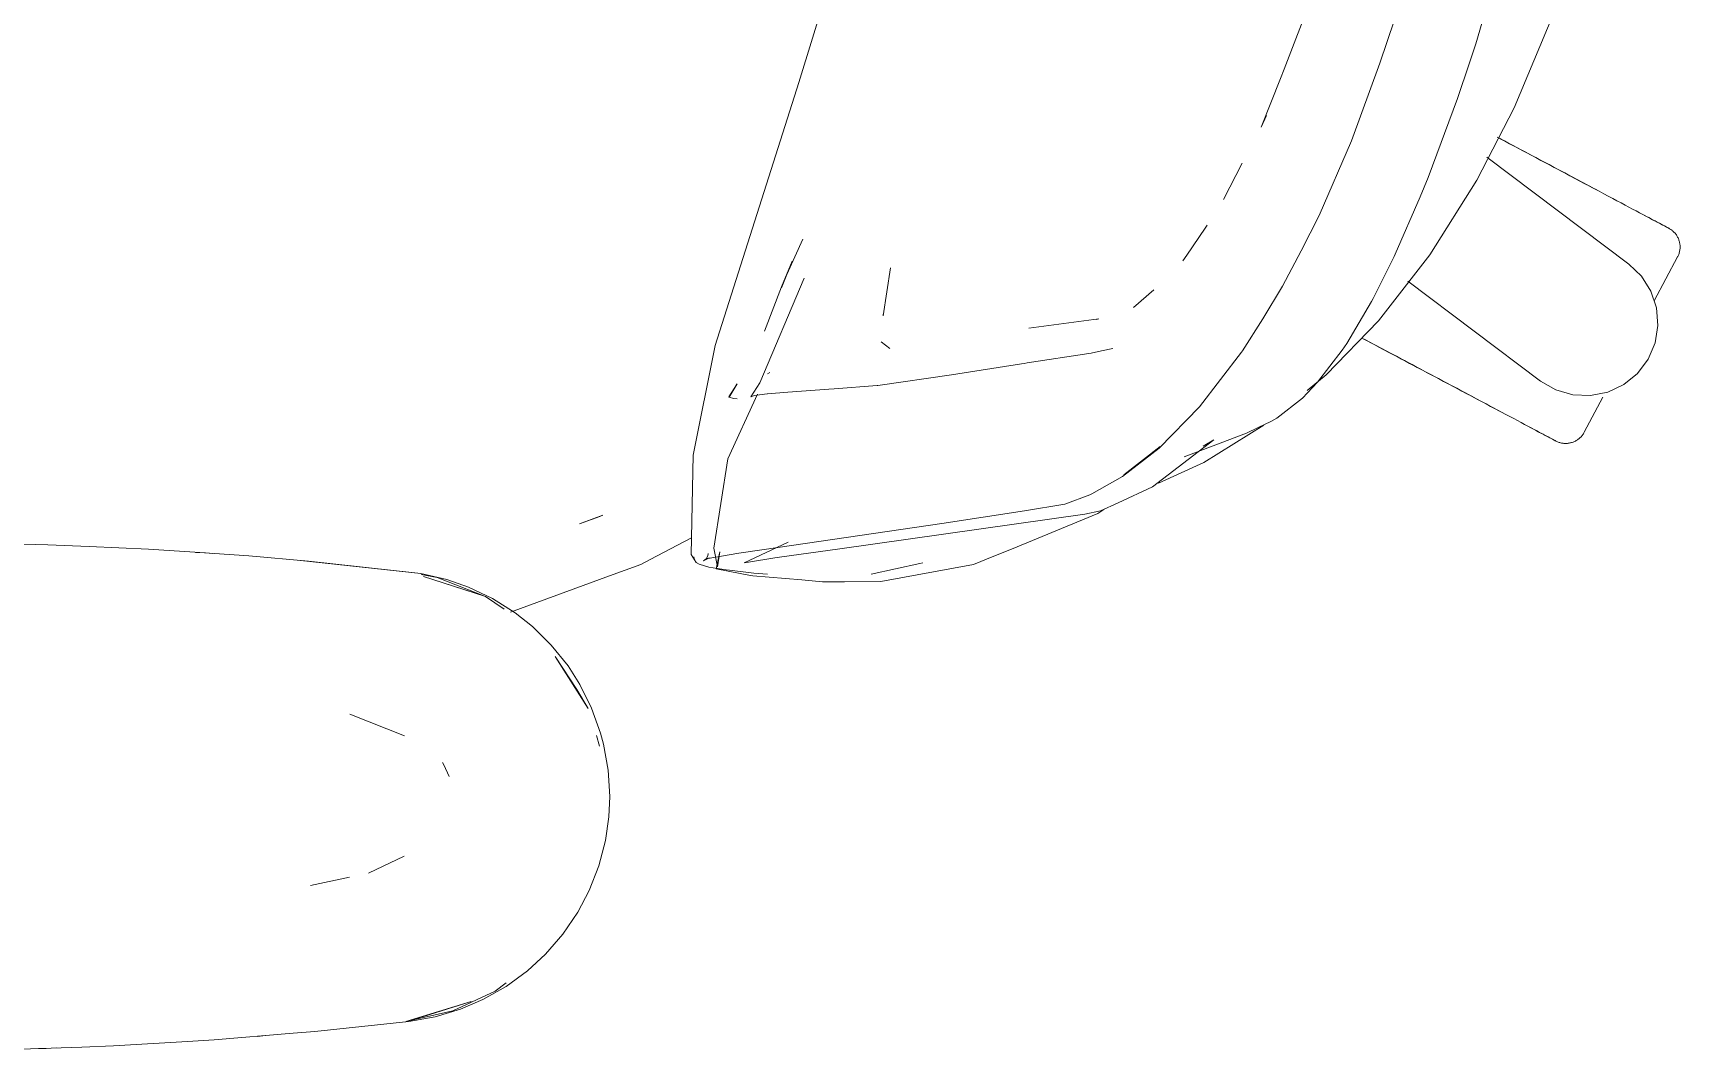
# Model space of a CAD drawing. Header units: millimetres. Extents: x 79795 to 317870, y -36033 to 97293.
# Drawn here: x 215596.5 to 215910.9, y 10116.1 to 10310.1 of the extents above; entities that cross this region are included whole.
import ezdxf

# ---------------------------------------------------------------- set-up
doc = ezdxf.new("R2010")
doc.units = ezdxf.units.MM
doc.header["$MEASUREMENT"] = 0
doc.layers.add('G-IMPT', color=8, linetype='CONTINUOUS', lineweight=9)
doc.layers.add('I-FURN', color=8, linetype='CONTINUOUS', lineweight=9)

msp = doc.modelspace()

# ---------------------------------------------------------------- linework, layer by layer
at = {"layer": 'G-IMPT'}
for p, q in [((215871.91, 10308.03), (215880.85, 10338.86)), ((215751.89, 10330.67), (215742.71, 10300.69)), ((215842.01, 10320.64), (215835.3, 10303.19)), ((215853.6, 10304.38), (215858.49, 10318.94)), ((215886.7, 10313.78), (215879.18, 10295.81)), ((215871.91, 10308.03), (215870.71, 10304.42)), ((215835.3, 10303.19), (215834.64, 10301.46)), ((215853.6, 10304.38), (215848.14, 10289.5)), ((215868.37, 10297.6), (215870.71, 10304.42)), ((215742.71, 10300.69), (215726.72, 10250.45)), ((215834.64, 10301.46), (215830.91, 10292.14)), ((215868.37, 10297.6), (215862.77, 10282.53)), ((215879.18, 10295.81), (215872.09, 10282.03)), ((215830.91, 10292.14), (215831.91, 10294.38)), ((215848.14, 10289.5), (215841.97, 10275.27)), ((215823.74, 10278.3), (215827.28, 10285.27)), ((215861.29, 10278.85), (215862.77, 10282.53)), ((215872.09, 10282.03), (215863.12, 10267.74)), ((215856.52, 10267.89), (215861.29, 10278.85)), ((215820.21, 10272.82), (215820.6, 10273.4)), ((215838.58, 10268.55), (215841.97, 10275.27)), ((215740.42, 10264.01), (215743.47, 10270.73)), ((215816.71, 10267.69), (215820.21, 10272.82)), ((215816.71, 10267.69), (215815.96, 10266.59)), ((215838.58, 10268.55), (215835.01, 10261.76)), ((215852.3, 10259.44), (215856.3, 10267.45)), ((215863.12, 10267.74), (215853.31, 10255.13)), ((215856.52, 10267.89), (215856.3, 10267.45)), ((215739.39, 10261.43), (215741.42, 10266.55)), ((215741.42, 10266.54), (215739.39, 10261.43)), ((215739.4, 10261.64), (215741.42, 10266.54)), ((215758.75, 10256.11), (215760.15, 10265.27)), ((215735.26, 10243.3), (215743.7, 10263.27)), ((215739.4, 10261.64), (215736.15, 10253.17)), ((215810.44, 10261.06), (215806.53, 10257.72)), ((215831.24, 10255.53), (215835.01, 10261.76)), ((215851.99, 10258.84), (215847.26, 10250.84)), ((215852.3, 10259.44), (215851.99, 10258.84)), ((215758.75, 10256.11), (215758.8, 10256.45)), ((215786.59, 10253.78), (215799.94, 10255.56)), ((215799.94, 10255.56), (215799.47, 10255.41)), ((215831.24, 10255.53), (215827.36, 10249.43)), ((215843.35, 10244.84), (215853.31, 10255.13)), ((215722.53, 10229.5), (215726.72, 10250.45)), ((215758.4, 10251.16), (215760.04, 10249.88)), ((215786.29, 10247.1), (215798.01, 10248.9)), ((215798.01, 10248.9), (215798.48, 10248.98)), ((215800.46, 10249.4), (215798.48, 10248.98)), ((215802.63, 10249.86), (215800.46, 10249.4)), ((215819.17, 10238.74), (215827.19, 10249.17)), ((215827.36, 10249.43), (215827.19, 10249.17)), ((215841.68, 10243.42), (215846.4, 10249.55)), ((215846.4, 10249.55), (215847.26, 10250.84)), ((215736.71, 10245.01), (215737.15, 10245.28)), ((215771.81, 10244.81), (215785.17, 10246.92)), ((215785.17, 10246.92), (215785.68, 10247)), ((215786.29, 10247.1), (215785.68, 10247)), ((215729.3, 10240.62), (215730.89, 10243.09)), ((215730.89, 10243.09), (215729.36, 10240.6)), ((215729.36, 10240.6), (215730.85, 10243.07)), ((215733.5, 10240.63), (215735.26, 10243.3)), ((215748.43, 10242.08), (215740.57, 10241.52)), ((215749.42, 10242.15), (215748.43, 10242.08)), ((215757.66, 10242.77), (215749.42, 10242.15)), ((215757.66, 10242.77), (215757.74, 10242.78)), ((215771.81, 10244.81), (215757.74, 10242.78)), ((215838.79, 10240.4), (215841.68, 10243.42)), ((215843.35, 10244.84), (215839.68, 10241.84)), ((215729.16, 10228.79), (215734.77, 10241.14)), ((215729.3, 10240.62), (215729.36, 10240.6)), ((215730.23, 10240.33), (215729.36, 10240.6)), ((215730.91, 10240.24), (215730.23, 10240.33)), ((215734.22, 10240.91), (215733.5, 10240.63)), ((215734.22, 10240.91), (215734.24, 10240.92)), ((215736.62, 10241.21), (215734.24, 10240.92)), ((215736.62, 10241.21), (215736.7, 10241.22)), ((215740.57, 10241.52), (215736.7, 10241.22)), ((215819.17, 10238.74), (215811.43, 10230.84)), ((215833.92, 10236.53), (215838.79, 10240.4)), ((215832.79, 10235.92), (215830.35, 10234.75)), ((215833.92, 10236.53), (215832.79, 10235.92)), ((215816.22, 10229.16), (215828.12, 10233.67)), ((215819.98, 10228.1), (215831.43, 10235.23)), ((215830.35, 10234.75), (215828.12, 10233.67)), ((215722.53, 10229.5), (215722.14, 10210.51)), ((215804.47, 10225.42), (215811.43, 10230.84)), ((215811.64, 10231.14), (215804.69, 10225.74)), ((215811.64, 10231.14), (215808.07, 10228.33)), ((215821.87, 10232.39), (215810.17, 10223.45)), ((215821.87, 10232.39), (215819.84, 10231.23)), ((215729.16, 10228.79), (215726.44, 10211.75)), ((215804.69, 10225.74), (215808.07, 10228.33)), ((215811.35, 10224.12), (215819.98, 10228.1)), ((215804.47, 10225.42), (215798.63, 10222.13)), ((215803.65, 10220.42), (215810.17, 10223.45)), ((215793.42, 10220.16), (215785.75, 10218.86)), ((215793.42, 10220.16), (215798.21, 10221.92)), ((215798.63, 10222.13), (215798.21, 10221.92)), ((215803.65, 10220.42), (215800.28, 10218.85)), ((215705.27, 10218.04), (215700.8, 10216.4)), ((215700.8, 10216.4), (215704.68, 10217.78)), ((215705.27, 10218.04), (215704.68, 10217.78)), ((215750.07, 10211.53), (215797.29, 10218.2)), ((215769.98, 10216.47), (215785.75, 10218.86)), ((215799.72, 10218.36), (215783.27, 10211.56)), ((215797.29, 10218.2), (215800.28, 10218.85)), ((215800.89, 10219.13), (215799.72, 10218.36)), ((215722.21, 10213.7), (215714.3, 10209.56)), ((215739.11, 10211.92), (215769.98, 10216.47)), ((215587.04, 10212.66), (215599.35, 10212.36)), ((215607.23, 10212.07), (215599.35, 10212.36)), ((215607.23, 10212.07), (215618.54, 10211.53)), ((215627.41, 10210.97), (215618.54, 10211.53)), ((215627.41, 10210.97), (215637.69, 10210.24)), ((215629.45, 10210.83), (215627.55, 10210.92)), ((215629.45, 10210.83), (215630.87, 10210.7)), ((215722.14, 10210.51), (215722.75, 10209.47)), ((215724.99, 10209.7), (215731.26, 10210.8)), ((215725.41, 10210.74), (215725.33, 10210.24)), ((215727.13, 10208.17), (215726.44, 10211.75)), ((215727.62, 10211.04), (215726.89, 10207.76)), ((215727.62, 10211.04), (215727.13, 10208.17)), ((215731.26, 10210.8), (215739.11, 10211.92)), ((215732.23, 10208.9), (215740.63, 10212.89)), ((215750.07, 10211.53), (215739.41, 10210.09)), ((215783.27, 10211.56), (215779.91, 10210.17)), ((215649.09, 10209.25), (215637.69, 10210.24)), ((215670.53, 10206.9), (215647.57, 10209.36)), ((215647.57, 10209.36), (215667.71, 10207.24)), ((215670.53, 10206.9), (215649.09, 10209.25)), ((215706.57, 10206.44), (215712.54, 10208.63)), ((215714.3, 10209.56), (215712.54, 10208.63)), ((215722.62, 10210.1), (215722.75, 10209.47)), ((215722.62, 10210.1), (215722.73, 10209.55)), ((215722.75, 10209.47), (215722.73, 10209.55)), ((215723.12, 10208.98), (215722.75, 10209.47)), ((215723.66, 10208.66), (215723.12, 10208.98)), ((215723.66, 10208.66), (215725.52, 10208.11)), ((215725.61, 10209.86), (215724.51, 10209.31)), ((215725.01, 10209.7), (215724.51, 10209.31)), ((215725.61, 10209.86), (215724.99, 10209.7)), ((215725.01, 10209.7), (215725.33, 10210.24)), ((215728.8, 10207.57), (215725.52, 10208.11)), ((215729.21, 10207.31), (215726.89, 10207.76)), ((215728.8, 10207.57), (215729.42, 10207.5)), ((215733.46, 10206.5), (215729.21, 10207.31)), ((215729.42, 10207.5), (215734.1, 10206.98)), ((215732.23, 10208.9), (215733.09, 10209.04)), ((215738.11, 10209.87), (215733.09, 10209.04)), ((215738.11, 10209.87), (215739.41, 10210.09)), ((215756.49, 10206.75), (215765.79, 10208.8)), ((215758.35, 10205.34), (215776.05, 10208.58)), ((215765.79, 10208.8), (215766.37, 10208.95)), ((215776.05, 10208.58), (215779.91, 10210.17)), ((215670.53, 10206.9), (215667.71, 10207.24)), ((215670.53, 10206.9), (215675.49, 10205.75)), ((215670.6, 10206.69), (215673.66, 10206.11)), ((215682.88, 10202.5), (215671.03, 10206.32)), ((215680.17, 10203.4), (215671.03, 10206.32)), ((215673.66, 10206.11), (215682.88, 10202.5)), ((215679.62, 10204.3), (215675.49, 10205.75)), ((215684.2, 10202.11), (215679.62, 10204.3)), ((215687.63, 10199.5), (215706.57, 10206.44)), ((215733.93, 10206.46), (215733.46, 10206.5)), ((215733.93, 10206.46), (215743.26, 10205.66)), ((215734.1, 10206.98), (215736.69, 10206.77)), ((215743.26, 10205.66), (215747.21, 10205.31)), ((215751.38, 10205.32), (215747.21, 10205.31)), ((215758.35, 10205.34), (215751.38, 10205.32)), ((215682.88, 10202.5), (215680.17, 10203.4)), ((215682.88, 10202.5), (215686.46, 10200.08)), ((215684.2, 10202.11), (215688.53, 10199.38)), ((215691.84, 10196.76), (215688.53, 10199.38)), ((215695.44, 10193.21), (215691.84, 10196.76)), ((215695.44, 10193.21), (215698.63, 10189.23)), ((215702.49, 10181.08), (215696.17, 10191.03)), ((215700.33, 10184.76), (215696.17, 10191.03)), ((215700.9, 10185.68), (215698.63, 10189.23)), ((215703.14, 10181.18), (215700.9, 10185.68)), ((215702.49, 10181.08), (215700.33, 10184.76)), ((215657.01, 10180), (215667.43, 10175.86)), ((215703.14, 10181.18), (215704.85, 10176.4)), ((215704.05, 10175.96), (215704.67, 10173.94)), ((215705.41, 10174.27), (215704.85, 10176.4)), ((215706.29, 10169.32), (215705.41, 10174.27)), ((215674.96, 10170.33), (215674.66, 10170.78)), ((215675.97, 10168.11), (215674.96, 10170.33)), ((215706.59, 10164.28), (215706.29, 10169.32)), ((215706.59, 10164.28), (215706.42, 10160.44)), ((215705.77, 10155.92), (215706.42, 10160.44)), ((215705.77, 10155.92), (215704.51, 10151.06)), ((215667.34, 10152.91), (215660.56, 10149.64)), ((215702.67, 10146.35), (215704.51, 10151.06)), ((215649.51, 10147.3), (215656.94, 10148.87)), ((215700.48, 10142.18), (215702.67, 10146.35)), ((215700.48, 10142.18), (215697.65, 10138.01)), ((215697.65, 10138.01), (215694.33, 10134.18)), ((215690.89, 10131.01), (215694.33, 10134.18)), ((215686.85, 10128.71), (215684.74, 10127.11)), ((215690.89, 10131.01), (215686.81, 10128.02)), ((215676.68, 10123.38), (215684.74, 10127.11)), ((215682.37, 10125.5), (215686.81, 10128.02)), ((215667.71, 10121.33), (215680.17, 10125.16)), ((215676.68, 10123.38), (215668.28, 10121.46)), ((215680.17, 10125.16), (215671.03, 10122.25)), ((215678.13, 10123.69), (215673.27, 10122.23)), ((215682.37, 10125.5), (215678.13, 10123.69)), ((215646.17, 10119.08), (215650.3, 10119.43)), ((215650.3, 10119.43), (215668.22, 10121.33)), ((215667.71, 10121.33), (215671.03, 10122.25)), ((215668.22, 10121.33), (215673.27, 10122.23)), ((215605.86, 10116.44), (215594.1, 10116.06)), ((215599.04, 10116.19), (215597.54, 10116.18)), ((215600.97, 10116.3), (215599.04, 10116.19)), ((215605.86, 10116.44), (215611.88, 10116.7)), ((215626.02, 10117.51), (215611.88, 10116.7)), ((215631.11, 10117.83), (215626.02, 10117.51)), ((215631.11, 10117.83), (215646.17, 10119.08)), ((215639.29, 10118.49), (215640.97, 10118.65))]:
    msp.add_line(p, q, dxfattribs=at)
at = {"layer": 'I-FURN'}
for p, q in [((215876.91, 10289.74), (215875.95, 10290.25)), ((215876.39, 10290.02), (215877.36, 10289.5)), ((215877.88, 10289.22), (215876.91, 10289.74)), ((215877.36, 10289.5), (215878.34, 10288.98)), ((215878.87, 10288.7), (215877.88, 10289.22)), ((215874.02, 10286.4), (215901.08, 10266)), ((215878.34, 10288.98), (215879.32, 10288.46)), ((215879.86, 10288.17), (215878.87, 10288.7)), ((215879.32, 10288.46), (215880.32, 10287.93)), ((215880.86, 10287.64), (215879.86, 10288.17)), ((215880.32, 10287.93), (215881.32, 10287.4)), ((215881.86, 10287.11), (215880.86, 10287.64)), ((215881.32, 10287.4), (215882.32, 10286.87)), ((215882.86, 10286.58), (215881.86, 10287.11)), ((215882.32, 10286.87), (215883.32, 10286.33)), ((215883.87, 10286.04), (215882.86, 10286.58)), ((215883.32, 10286.33), (215884.33, 10285.8)), ((215884.87, 10285.51), (215883.87, 10286.04)), ((215884.33, 10285.8), (215885.33, 10285.26)), ((215885.87, 10284.98), (215884.87, 10285.51)), ((215885.33, 10285.26), (215886.33, 10284.73)), ((215886.87, 10284.44), (215885.87, 10284.98)), ((215886.33, 10284.73), (215887.33, 10284.2)), ((215887.87, 10283.92), (215886.87, 10284.44)), ((215887.33, 10284.2), (215888.32, 10283.67)), ((215888.85, 10283.39), (215887.87, 10283.92)), ((215888.32, 10283.67), (215889.31, 10283.15)), ((215889.83, 10282.87), (215888.85, 10283.39)), ((215889.31, 10283.15), (215890.28, 10282.63)), ((215890.8, 10282.36), (215889.83, 10282.87)), ((215890.28, 10282.63), (215891.24, 10282.12)), ((215891.76, 10281.85), (215890.8, 10282.36)), ((215891.24, 10282.12), (215892.2, 10281.61)), ((215892.7, 10281.34), (215891.76, 10281.85)), ((215892.2, 10281.61), (215893.13, 10281.12)), ((215893.63, 10280.85), (215892.7, 10281.34)), ((215893.13, 10281.12), (215894.06, 10280.63)), ((215894.55, 10280.36), (215893.63, 10280.85)), ((215894.06, 10280.63), (215894.96, 10280.14)), ((215895.44, 10279.89), (215894.55, 10280.36)), ((215896.32, 10279.42), (215895.44, 10279.89)), ((215897.18, 10278.97), (215896.32, 10279.42)), ((215898.01, 10278.52), (215897.18, 10278.97)), ((215898.82, 10278.09), (215898.01, 10278.52)), ((215899.61, 10277.67), (215898.82, 10278.09)), ((215900.37, 10277.27), (215899.61, 10277.67)), ((215901.11, 10276.88), (215900.37, 10277.27)), ((215901.82, 10276.5), (215901.11, 10276.88)), ((215902.49, 10276.14), (215901.82, 10276.5)), ((215903.14, 10275.79), (215902.49, 10276.14)), ((215903.76, 10275.47), (215903.14, 10275.79)), ((215904.34, 10275.16), (215903.76, 10275.47)), ((215904.03, 10275.32), (215904.6, 10275.02)), ((215904.89, 10274.86), (215904.34, 10275.16)), ((215904.6, 10275.02), (215905.13, 10274.73)), ((215905.41, 10274.59), (215904.89, 10274.86)), ((215905.13, 10274.73), (215905.64, 10274.47)), ((215905.89, 10274.33), (215905.41, 10274.59)), ((215905.64, 10274.47), (215906.1, 10274.22)), ((215906.34, 10274.1), (215905.89, 10274.33)), ((215906.1, 10274.22), (215906.53, 10273.99)), ((215906.75, 10273.88), (215906.34, 10274.1)), ((215906.53, 10273.99), (215906.92, 10273.78)), ((215907.12, 10273.68), (215906.75, 10273.88)), ((215906.92, 10273.78), (215907.28, 10273.59)), ((215907.46, 10273.5), (215907.12, 10273.68)), ((215907.28, 10273.59), (215907.6, 10273.43)), ((215907.75, 10273.34), (215907.46, 10273.5)), ((215907.6, 10273.43), (215907.88, 10273.28)), ((215908.01, 10273.21), (215907.75, 10273.34)), ((215907.88, 10273.28), (215908.12, 10273.15)), ((215908.23, 10273.09), (215908.01, 10273.21)), ((215908.12, 10273.15), (215908.32, 10273.04)), ((215908.41, 10272.99), (215908.23, 10273.09)), ((215908.32, 10273.04), (215908.48, 10272.96)), ((215908.55, 10272.92), (215908.41, 10272.99)), ((215908.48, 10272.96), (215908.6, 10272.89)), ((215908.65, 10272.86), (215908.55, 10272.92)), ((215908.6, 10272.89), (215908.68, 10272.85)), ((215908.71, 10272.83), (215908.65, 10272.86)), ((215908.68, 10272.85), (215908.73, 10272.83)), ((215908.73, 10272.82), (215908.71, 10272.83)), ((215908.73, 10272.83), (215908.73, 10272.82)), ((215908.73, 10272.82), (215908.87, 10272.74)), ((215908.87, 10272.74), (215909.01, 10272.66)), ((215909.01, 10272.66), (215909.14, 10272.57)), ((215909.14, 10272.57), (215909.27, 10272.48)), ((215909.27, 10272.48), (215909.4, 10272.38)), ((215909.4, 10272.38), (215909.52, 10272.27)), ((215909.52, 10272.27), (215909.64, 10272.16)), ((215909.64, 10272.16), (215909.76, 10272.05)), ((215909.76, 10272.05), (215909.86, 10271.93)), ((215909.86, 10271.93), (215909.97, 10271.8)), ((215909.97, 10271.8), (215910.07, 10271.68)), ((215910.07, 10271.68), (215910.16, 10271.55)), ((215910.16, 10271.55), (215910.25, 10271.41)), ((215910.25, 10271.41), (215910.33, 10271.27)), ((215910.33, 10271.27), (215910.41, 10271.13)), ((215910.41, 10271.13), (215910.48, 10270.99)), ((215910.48, 10270.99), (215910.55, 10270.84)), ((215910.55, 10270.84), (215910.61, 10270.69)), ((215910.61, 10270.69), (215910.66, 10270.54)), ((215910.66, 10270.54), (215910.71, 10270.39)), ((215910.71, 10270.39), (215910.75, 10270.23)), ((215910.75, 10270.23), (215910.79, 10270.07)), ((215905.93, 10258.96), (215910.4, 10267.37)), ((215910.42, 10267.41), (215910.4, 10267.37)), ((215910.49, 10267.55), (215910.42, 10267.41)), ((215910.56, 10267.7), (215910.49, 10267.55)), ((215910.61, 10267.85), (215910.56, 10267.7)), ((215910.67, 10268), (215910.61, 10267.85)), ((215910.72, 10268.16), (215910.67, 10268)), ((215910.76, 10268.31), (215910.72, 10268.16)), ((215910.79, 10268.47), (215910.76, 10268.31)), ((215910.79, 10270.07), (215910.82, 10269.91)), ((215910.82, 10268.63), (215910.79, 10268.47)), ((215910.82, 10269.91), (215910.84, 10269.75)), ((215910.84, 10268.79), (215910.82, 10268.63)), ((215910.84, 10269.75), (215910.86, 10269.59)), ((215910.86, 10268.95), (215910.84, 10268.79)), ((215910.86, 10269.59), (215910.87, 10269.43)), ((215910.87, 10269.11), (215910.86, 10268.95)), ((215910.87, 10269.43), (215910.87, 10269.27)), ((215910.87, 10269.27), (215910.87, 10269.11)), ((215901.08, 10266), (215903.51, 10263.66)), ((215884.24, 10243.65), (215858.93, 10262.73)), ((215903.51, 10263.66), (215905.31, 10260.81)), ((215905.31, 10260.81), (215906.38, 10257.61)), ((215906.38, 10257.61), (215906.64, 10254.24)), ((215850.15, 10251.87), (215851.05, 10251.4)), ((215851.54, 10251.13), (215850.63, 10251.62)), ((215851.05, 10251.4), (215851.96, 10250.91)), ((215906.64, 10254.24), (215906.1, 10250.92)), ((215852.46, 10250.64), (215851.54, 10251.13)), ((215851.96, 10250.91), (215852.89, 10250.42)), ((215853.4, 10250.15), (215852.46, 10250.64)), ((215852.89, 10250.42), (215853.83, 10249.91)), ((215854.35, 10249.64), (215853.4, 10250.15)), ((215853.83, 10249.91), (215854.79, 10249.4)), ((215855.31, 10249.13), (215854.35, 10249.64)), ((215854.79, 10249.4), (215855.76, 10248.89)), ((215856.29, 10248.61), (215855.31, 10249.13)), ((215855.76, 10248.89), (215856.74, 10248.37)), ((215857.27, 10248.09), (215856.29, 10248.61)), ((215856.74, 10248.37), (215857.73, 10247.84)), ((215906.1, 10250.92), (215904.77, 10247.81)), ((215858.26, 10247.56), (215857.27, 10248.09)), ((215857.73, 10247.84), (215858.72, 10247.32)), ((215859.26, 10247.03), (215858.26, 10247.56)), ((215858.72, 10247.32), (215859.72, 10246.78)), ((215860.26, 10246.5), (215859.26, 10247.03)), ((215859.72, 10246.78), (215860.72, 10246.25)), ((215861.27, 10245.96), (215860.26, 10246.5)), ((215860.72, 10246.25), (215861.73, 10245.72)), ((215862.27, 10245.43), (215861.27, 10245.96)), ((215861.73, 10245.72), (215862.73, 10245.18)), ((215863.28, 10244.89), (215862.27, 10245.43)), ((215862.73, 10245.18), (215863.74, 10244.65)), ((215902.74, 10245.12), (215900.13, 10242.99)), ((215904.77, 10247.81), (215902.74, 10245.12)), ((215864.28, 10244.36), (215863.28, 10244.89)), ((215863.74, 10244.65), (215864.74, 10244.12)), ((215865.28, 10243.83), (215864.28, 10244.36)), ((215864.74, 10244.12), (215865.74, 10243.59)), ((215866.27, 10243.3), (215865.28, 10243.83)), ((215865.74, 10243.59), (215866.73, 10243.06)), ((215867.26, 10242.78), (215866.27, 10243.3)), ((215866.73, 10243.06), (215867.71, 10242.54)), ((215868.24, 10242.26), (215867.26, 10242.78)), ((215867.71, 10242.54), (215868.68, 10242.02)), ((215869.21, 10241.74), (215868.24, 10242.26)), ((215868.68, 10242.02), (215869.65, 10241.5)), ((215887.16, 10241.96), (215884.24, 10243.65)), ((215890.4, 10241.02), (215887.16, 10241.96)), ((215900.13, 10242.99), (215897.08, 10241.55)), ((215870.16, 10241.23), (215869.21, 10241.74)), ((215869.65, 10241.5), (215870.6, 10241)), ((215871.11, 10240.73), (215870.16, 10241.23)), ((215870.6, 10241), (215871.54, 10240.5)), ((215872.04, 10240.23), (215871.11, 10240.73)), ((215871.54, 10240.5), (215872.46, 10240.01)), ((215872.95, 10239.75), (215872.04, 10240.23)), ((215872.46, 10240.01), (215873.37, 10239.53)), ((215873.85, 10239.27), (215872.95, 10239.75)), ((215873.37, 10239.53), (215874.25, 10239.06)), ((215874.72, 10238.81), (215873.85, 10239.27)), ((215874.25, 10239.06), (215875.12, 10238.6)), ((215875.58, 10238.35), (215874.72, 10238.81)), ((215893.77, 10240.88), (215890.4, 10241.02)), ((215892.59, 10233.87), (215896.14, 10240.56)), ((215897.08, 10241.55), (215893.77, 10240.88)), ((215875.12, 10238.6), (215875.97, 10238.14)), ((215876.42, 10237.91), (215875.58, 10238.35)), ((215875.97, 10238.14), (215876.79, 10237.71)), ((215876.79, 10237.71), (215877.59, 10237.28)), ((215877.59, 10237.28), (215878.37, 10236.87)), ((215878.37, 10236.87), (215879.12, 10236.47)), ((215879.12, 10236.47), (215879.84, 10236.09)), ((215879.84, 10236.09), (215880.54, 10235.72)), ((215880.54, 10235.72), (215881.2, 10235.36)), ((215881.2, 10235.36), (215881.83, 10235.03)), ((215881.83, 10235.03), (215882.43, 10234.71)), ((215882.75, 10234.54), (215882.16, 10234.85)), ((215882.43, 10234.71), (215883, 10234.4)), ((215883.3, 10234.25), (215882.75, 10234.54)), ((215883, 10234.4), (215883.54, 10234.12)), ((215883.81, 10233.97), (215883.3, 10234.25)), ((215883.54, 10234.12), (215884.04, 10233.85)), ((215884.3, 10233.72), (215883.81, 10233.97)), ((215884.04, 10233.85), (215884.51, 10233.61)), ((215884.74, 10233.48), (215884.3, 10233.72)), ((215884.51, 10233.61), (215884.94, 10233.38)), ((215885.15, 10233.26), (215884.74, 10233.48)), ((215884.94, 10233.38), (215885.33, 10233.17)), ((215885.53, 10233.06), (215885.15, 10233.26)), ((215885.33, 10233.17), (215885.68, 10232.98)), ((215885.86, 10232.88), (215885.53, 10233.06)), ((215885.68, 10232.98), (215886, 10232.81)), ((215886.16, 10232.73), (215885.86, 10232.88)), ((215886, 10232.81), (215886.28, 10232.66)), ((215886.42, 10232.59), (215886.16, 10232.73)), ((215886.28, 10232.66), (215886.52, 10232.53)), ((215886.64, 10232.47), (215886.42, 10232.59)), ((215886.52, 10232.53), (215886.72, 10232.43)), ((215886.82, 10232.38), (215886.64, 10232.47)), ((215886.72, 10232.43), (215886.88, 10232.34)), ((215891.31, 10232.44), (215891.18, 10232.35)), ((215891.44, 10232.54), (215891.31, 10232.44)), ((215891.57, 10232.64), (215891.44, 10232.54)), ((215891.69, 10232.74), (215891.57, 10232.64)), ((215891.81, 10232.85), (215891.69, 10232.74)), ((215891.93, 10232.96), (215891.81, 10232.85)), ((215892.04, 10233.08), (215891.93, 10232.96)), ((215892.14, 10233.2), (215892.04, 10233.08)), ((215892.24, 10233.33), (215892.14, 10233.2)), ((215892.33, 10233.46), (215892.24, 10233.33)), ((215892.42, 10233.59), (215892.33, 10233.46)), ((215892.51, 10233.73), (215892.42, 10233.59)), ((215892.59, 10233.87), (215892.51, 10233.73)), ((215886.96, 10232.3), (215886.82, 10232.38)), ((215886.88, 10232.34), (215887.01, 10232.28)), ((215887.06, 10232.25), (215886.96, 10232.3)), ((215887.01, 10232.28), (215887.09, 10232.23)), ((215887.12, 10232.22), (215887.06, 10232.25)), ((215887.09, 10232.23), (215887.13, 10232.21)), ((215887.14, 10232.21), (215887.12, 10232.22)), ((215887.13, 10232.21), (215887.14, 10232.21)), ((215887.17, 10232.19), (215887.14, 10232.21)), ((215887.32, 10232.11), (215887.17, 10232.19)), ((215887.47, 10232.05), (215887.32, 10232.11)), ((215887.62, 10231.99), (215887.47, 10232.05)), ((215887.77, 10231.94), (215887.62, 10231.99)), ((215887.92, 10231.89), (215887.77, 10231.94)), ((215888.08, 10231.85), (215887.92, 10231.89)), ((215888.24, 10231.81), (215888.08, 10231.85)), ((215888.39, 10231.78), (215888.24, 10231.81)), ((215888.55, 10231.76), (215888.39, 10231.78)), ((215888.71, 10231.75), (215888.55, 10231.76)), ((215888.88, 10231.74), (215888.71, 10231.75)), ((215889.04, 10231.73), (215888.88, 10231.74)), ((215889.2, 10231.74), (215889.04, 10231.73)), ((215889.36, 10231.75), (215889.2, 10231.74)), ((215889.52, 10231.76), (215889.36, 10231.75)), ((215889.68, 10231.79), (215889.52, 10231.76)), ((215889.84, 10231.82), (215889.68, 10231.79)), ((215889.99, 10231.85), (215889.84, 10231.82)), ((215890.15, 10231.89), (215889.99, 10231.85)), ((215890.3, 10231.94), (215890.15, 10231.89)), ((215890.46, 10232), (215890.3, 10231.94)), ((215890.61, 10232.06), (215890.46, 10232)), ((215890.75, 10232.12), (215890.61, 10232.06)), ((215890.9, 10232.19), (215890.75, 10232.12)), ((215891.04, 10232.27), (215890.9, 10232.19)), ((215891.18, 10232.35), (215891.04, 10232.27))]:
    msp.add_line(p, q, dxfattribs=at)

doc.saveas('drawing.dxf')
